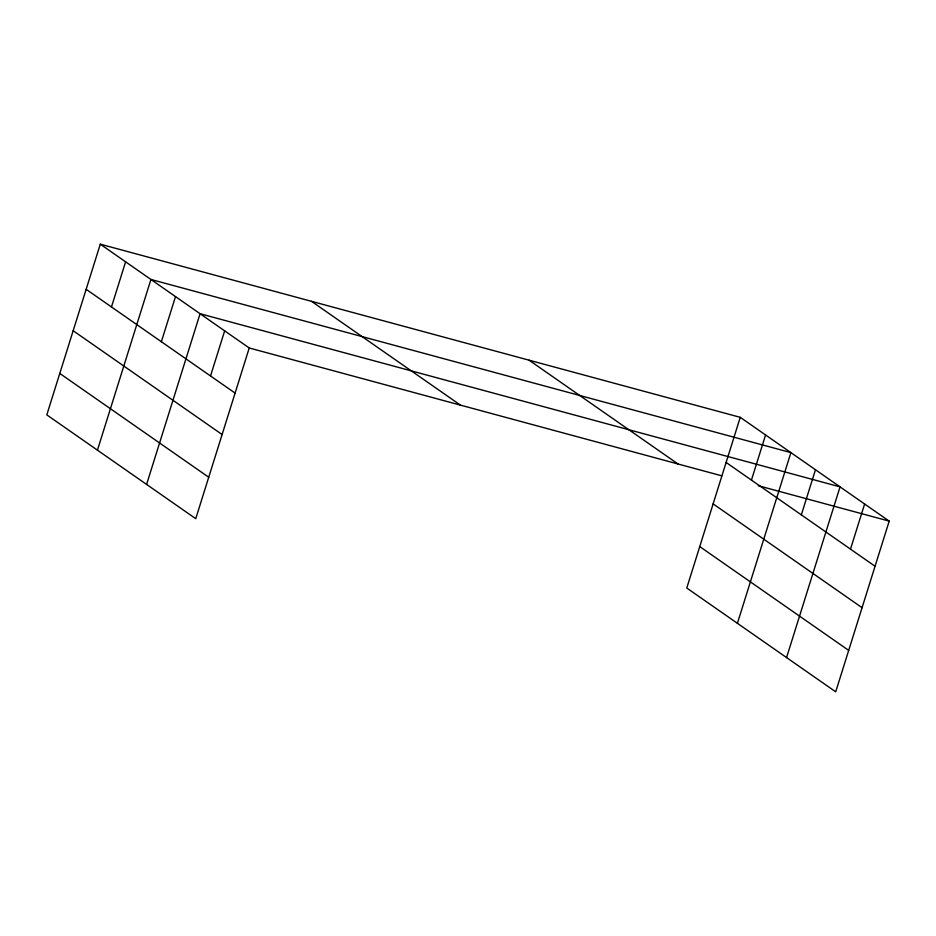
<?xml version="1.0" encoding="UTF-8"?>
<svg xmlns="http://www.w3.org/2000/svg" width="936" height="936" viewBox="0 0 936 936"><rect width="100%" height="100%" fill="white"/><g stroke="black" fill="none" stroke-linecap="round" stroke-linejoin="round"><path stroke-width="1.4" d="M100.292 244.179L46.8 414.87L195.741 518.673L249.233 347.981L100.292 244.179L740.259 417.327L889.2 521.13L835.708 691.821L686.767 588.019L740.259 417.327M111.478 306.95L125.611 261.823M97.438 450.169L150.93 279.466L790.897 452.615L737.404 623.317M161.366 341.722L175.512 296.595M146.589 484.415L200.082 313.724L840.048 486.872L786.556 657.575M210.518 375.968L224.663 330.853M751.433 480.098L765.578 434.971M801.333 514.87L815.478 469.743M850.485 549.128L864.63 504.001M249.233 347.981L721.656 475.792M758.265 485.702L889.2 521.13M726.114 462.454L875.055 566.245M529.074 360.185L678.015 463.987M713.127 503.884L862.068 607.686M699.754 546.589L848.695 650.38M311.477 301.31L460.43 405.112M86.147 289.306L235.1 393.097M73.172 330.736L222.113 434.538M59.787 373.441L208.728 477.231"/></g></svg>
